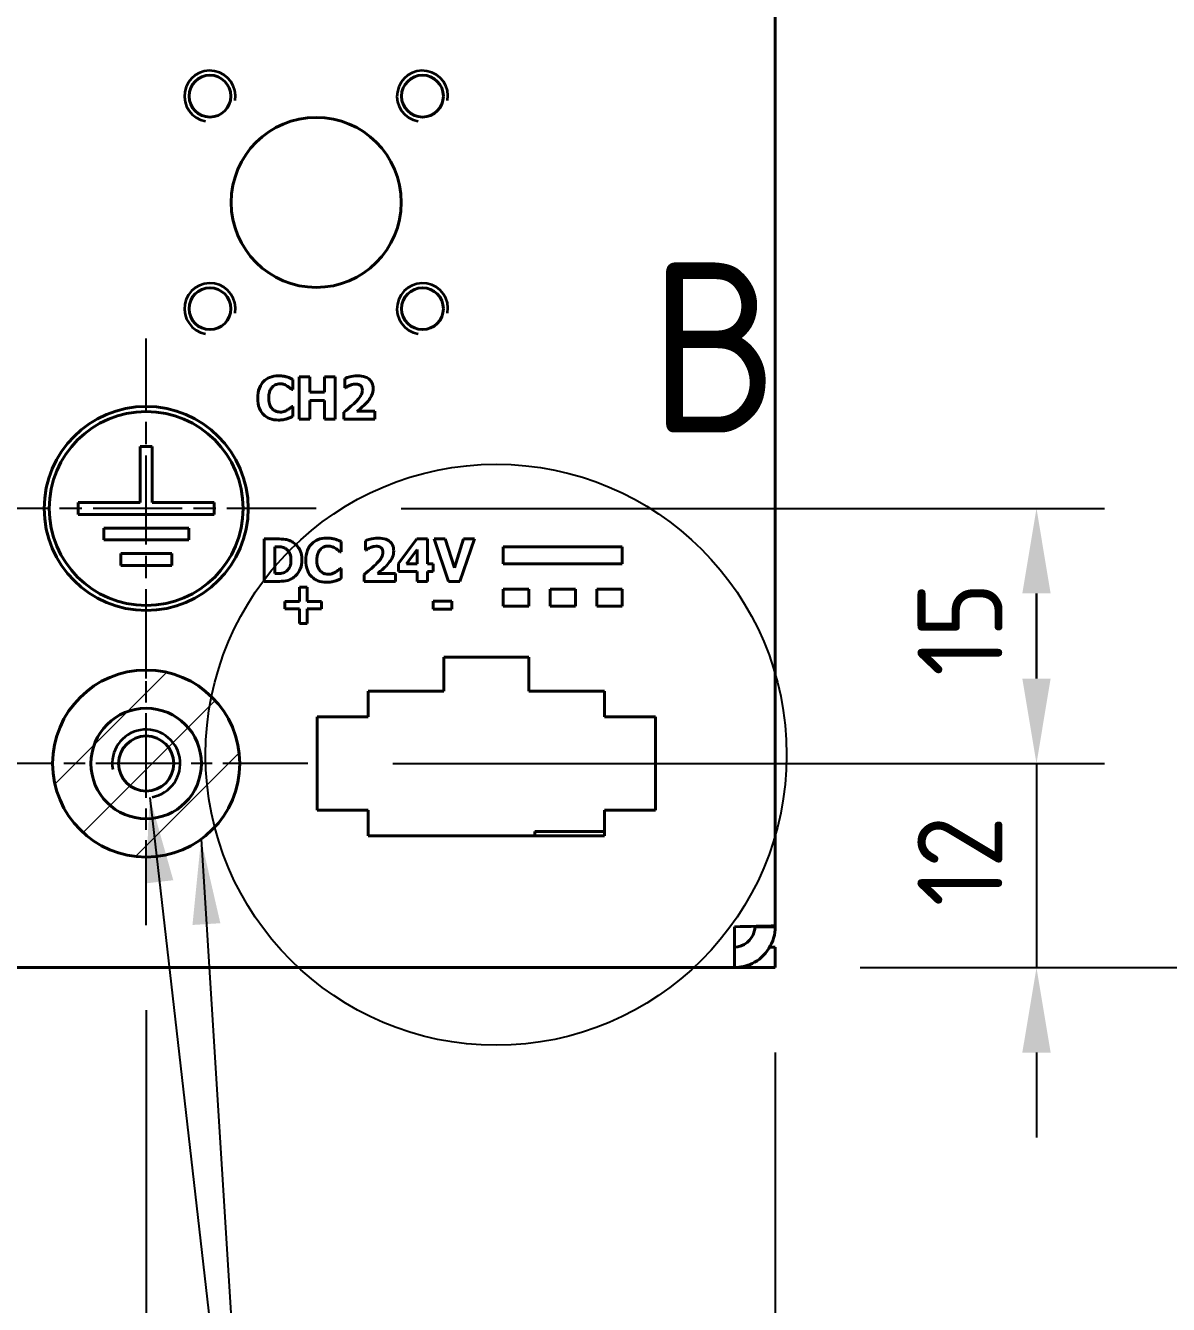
# Model space of a CAD drawing. Header units: millimetres. Extents: x 0 to 1188, y 0 to 840.
# Drawn here: x 600.4 to 667.6, y 463.8 to 539 of the extents above; entities that cross this region are included whole.
import ezdxf

# ---------------------------------------------------------------- set-up
doc = ezdxf.new("R2010")
doc.units = ezdxf.units.MM
doc.header["$LTSCALE"] = 2
doc.linetypes.add('CHAIN', pattern=[0.3543, 0.2362, -0.0295, 0.0591, -0.0295])
for name, color, linetype, lineweight in [('가시적인 것(ISO)', 3, 'Continuous', 40), ('가시적인 좁은 것(ISO)', 3, 'Continuous', 35), ('기호(ISO)', 5, 'Continuous', 25), ('상세 경계(JIS)', 7, 'Continuous', 25), ('스케치 형상(ISO)', 3, 'Continuous', 25), ('중심 표식(ISO)', 1, 'Continuous', 25), ('치수(ISO)', 2, 'Continuous', 25), ('해치(ISO)', 7, 'Continuous', 18)]:
    doc.layers.add(name, color=color, linetype=linetype, lineweight=lineweight)
doc.styles.add('부품번호텍스트_PSTEK_POSCO', font='isocp.shx')
doc.styles.add('치수 텍스트_PSTEK_POSCO', font='isocp.shx')
doc.dimstyles.new('치수_PSTEK_POSCO', dxfattribs={"dimscale": 2, "dimtxt": 2.5, "dimasz": 2.5, "dimexe": 2, "dimexo": 2.5, "dimgap": 1, "dimtad": 1, "dimrnd": 1e-08, "dimdsep": 46, "dimtxsty": '치수 텍스트_PSTEK_POSCO', "dimcen": 0.09, "dimdle": 10, "dimclrd": 7, "dimclre": 7, "dimclrt": 2, "dimadec": 1, "dimazin": 2, "dimtfac": 1, "dimtmove": 0, "dimatfit": 3, "dimfxl": 0, "dimtolj": 1, "dimlwd": -1, "dimlwe": -1, "dimarcsym": 0})
doc.dimstyles.new('치수_PSTEK_POSCO$7', dxfattribs={"dimscale": 2, "dimtxt": 2.5, "dimasz": 2.5, "dimexe": 2, "dimexo": 2.5, "dimgap": 1, "dimtad": 1, "dimrnd": 1e-08, "dimdsep": 46, "dimtxsty": '치수 텍스트_PSTEK_POSCO', "dimcen": 0.09, "dimdle": 10, "dimclrd": 7, "dimclre": 7, "dimclrt": 2, "dimadec": 1, "dimazin": 2, "dimtfac": 1, "dimtmove": 0, "dimatfit": 3, "dimfxl": 0, "dimtolj": 1, "dimlwd": -1, "dimlwe": -1, "dimarcsym": 0})

# ---------------------------------------------------------------- blocks, each defined once
blk = doc.blocks.new('*D38')
at = {"layer": 'Defpoints', "color": 0}
for p in [(644.512, 570.309), (691.494, 570.309), (644.512, 483.609)]:
    blk.add_point(p, dxfattribs=at)
at = {"layer": '치수(ISO)', "color": 7}
for p, q in [((649.512, 570.309), (695.494, 570.309)), ((691.494, 488.609), (691.494, 565.309)), ((649.512, 483.609), (695.494, 483.609))]:
    blk.add_line(p, q, dxfattribs=at)
for points in [[(690.66, 565.309), (692.327, 565.309), (691.494, 570.309)], [(690.66, 488.609), (692.327, 488.609), (691.494, 483.609)]]:
    blk.add_solid(points, dxfattribs=at)
at = {"layer": '치수(ISO)', "color": 2, "insert": (686.994, 521.709), "char_height": 5, "attachment_point": 4, "rotation": 90, "style": '치수 텍스트_PSTEK_POSCO'}
blk.add_mtext('\\A1;86.7', dxfattribs=at)
blk = doc.blocks.new('*D39')
at = {"layer": 'Defpoints', "color": 0}
for p in [(607.512, 486.109), (644.512, 483.609), (644.512, 456.033)]:
    blk.add_point(p, dxfattribs=at)
at = {"layer": '치수(ISO)', "color": 7}
for p, q in [((607.512, 481.109), (607.512, 452.033)), ((644.512, 478.609), (644.512, 452.033)), ((612.512, 456.033), (639.512, 456.033))]:
    blk.add_line(p, q, dxfattribs=at)
for points in [[(612.512, 456.866), (612.512, 455.2), (607.512, 456.033)], [(639.512, 456.866), (639.512, 455.2), (644.512, 456.033)]]:
    blk.add_solid(points, dxfattribs=at)
at = {"layer": '치수(ISO)', "color": 2, "insert": (623.262, 460.533), "char_height": 5, "attachment_point": 4, "style": '치수 텍스트_PSTEK_POSCO'}
blk.add_mtext('\\A1;37', dxfattribs=at)
blk = doc.blocks.new('*D42')
at = {"layer": 'Defpoints', "color": 0}
for p in [(607.512, 486.109), (534.512, 483.609), (534.512, 456.033)]:
    blk.add_point(p, dxfattribs=at)
at = {"layer": '치수(ISO)', "color": 7}
for p, q in [((607.512, 481.109), (607.512, 452.033)), ((534.512, 478.609), (534.512, 452.033)), ((602.512, 456.033), (539.512, 456.033))]:
    blk.add_line(p, q, dxfattribs=at)
for points in [[(539.512, 456.866), (539.512, 455.2), (534.512, 456.033)], [(602.512, 456.866), (602.512, 455.2), (607.512, 456.033)]]:
    blk.add_solid(points, dxfattribs=at)
at = {"layer": '치수(ISO)', "color": 2, "insert": (568.158, 460.533), "char_height": 5, "attachment_point": 4, "style": '치수 텍스트_PSTEK_POSCO'}
blk.add_mtext('\\A1;73', dxfattribs=at)
blk = doc.blocks.new('*D43')
at = {"layer": 'Defpoints', "color": 0}
for p in [(534.512, 483.609), (644.512, 483.609), (644.512, 443.609)]:
    blk.add_point(p, dxfattribs=at)
at = {"layer": '치수(ISO)', "color": 7}
for p, q in [((534.512, 478.609), (534.512, 439.609)), ((644.512, 478.609), (644.512, 439.609)), ((539.512, 443.609), (639.512, 443.609))]:
    blk.add_line(p, q, dxfattribs=at)
for points in [[(539.512, 444.442), (539.512, 442.775), (534.512, 443.609)], [(639.512, 444.442), (639.512, 442.775), (644.512, 443.609)]]:
    blk.add_solid(points, dxfattribs=at)
at = {"layer": '치수(ISO)', "color": 2, "insert": (586.01, 448.109), "char_height": 5, "attachment_point": 4, "style": '치수 텍스트_PSTEK_POSCO'}
blk.add_mtext('\\A1;110', dxfattribs=at)
blk = doc.blocks.new('2dDetail0')
at = {"layer": '상세 경계(JIS)'}
blk.add_circle((314.047, 248.063), 8.543, dxfattribs=at)
at = {"layer": '상세 경계(JIS)', "insert": (318.561, 257.542), "char_height": 5, "attachment_point": 7, "style": '부품번호텍스트_PSTEK_POSCO'}
blk.add_mtext('B', dxfattribs=at)
blk = doc.blocks.new('*D85')
at = {"layer": 'Defpoints', "color": 0}
for p in [(617.512, 510.609), (617.012, 495.609), (659.874, 495.609)]:
    blk.add_point(p, dxfattribs=at)
at = {"layer": '치수(ISO)', "color": 7}
for p, q in [((622.512, 510.609), (663.874, 510.609)), ((659.874, 505.609), (659.874, 500.609)), ((622.012, 495.609), (663.874, 495.609))]:
    blk.add_line(p, q, dxfattribs=at)
for points in [[(659.04, 505.609), (660.707, 505.609), (659.874, 510.609)], [(659.04, 500.609), (660.707, 500.609), (659.874, 495.609)]]:
    blk.add_solid(points, dxfattribs=at)
at = {"layer": '치수(ISO)', "color": 2, "insert": (655.374, 500.755), "char_height": 5, "attachment_point": 4, "rotation": 90, "style": '치수 텍스트_PSTEK_POSCO'}
blk.add_mtext('\\A1;15', dxfattribs=at)
blk = doc.blocks.new('*D86')
at = {"layer": 'Defpoints', "color": 0}
for p in [(617.012, 495.609), (644.512, 483.609), (659.874, 483.609)]:
    blk.add_point(p, dxfattribs=at)
at = {"layer": '치수(ISO)', "color": 7}
for p, q in [((659.874, 500.609), (659.874, 505.609)), ((622.012, 495.609), (663.874, 495.609)), ((659.874, 495.609), (659.874, 483.609)), ((649.512, 483.609), (663.874, 483.609)), ((659.874, 478.609), (659.874, 473.609))]:
    blk.add_line(p, q, dxfattribs=at)
for points in [[(659.04, 500.609), (660.707, 500.609), (659.874, 495.609)], [(659.04, 478.609), (660.707, 478.609), (659.874, 483.609)]]:
    blk.add_solid(points, dxfattribs=at)
at = {"layer": '치수(ISO)', "color": 2, "insert": (655.373, 487.209), "char_height": 5, "attachment_point": 4, "rotation": 90, "style": '치수 텍스트_PSTEK_POSCO'}
blk.add_mtext('\\A1;12', dxfattribs=at)

msp = doc.modelspace()

# ---------------------------------------------------------------- hatches: boundary and pattern name
at = {"layer": '해치(ISO)'}
h = msp.add_hatch(dxfattribs=at)
h.set_pattern_fill('ANSI31', color=1, scale=25.4, style=0)
h.set_pattern_definition([(45, (0, 0), (-2.245064, 2.245064), [])])
edge = h.paths.add_edge_path()
edge.add_arc((607.512, 495.609), 5.5, 0, 360)

# ---------------------------------------------------------------- linework, layer by layer
at = {"layer": '가시적인 것(ISO)'}
for p, q in [((644.512, 486.079), (644.512, 570.309)), ((617.138, 518.359), (616.51, 518.359)), ((616.51, 518.359), (616.51, 515.859)), ((617.138, 517.443), (617.138, 518.359)), ((618.619, 518.359), (617.991, 518.359)), ((617.991, 518.359), (617.991, 517.443)), ((618.619, 515.859), (618.619, 518.359)), ((619.192, 518.251), (619.192, 517.706)), ((616.077, 517.603), (616.139, 517.603)), ((616.139, 517.603), (616.139, 518.199)), ((619.192, 517.706), (619.241, 517.706)), ((617.991, 517.443), (617.138, 517.443)), ((617.138, 515.859), (617.138, 516.967)), ((617.138, 516.967), (617.991, 516.967)), ((617.991, 516.967), (617.991, 515.859)), ((616.139, 516.612), (616.083, 516.612)), ((616.139, 516.025), (616.139, 516.612)), ((619.132, 516.266), (619.132, 515.859)), ((620.969, 516.331), (619.91, 516.331)), ((620.969, 515.859), (620.969, 516.331)), ((616.51, 515.859), (617.138, 515.859)), ((617.991, 515.859), (618.619, 515.859)), ((619.132, 515.859), (620.969, 515.859)), ((607.862, 514.259), (607.162, 514.259)), ((607.162, 514.259), (607.162, 510.959)), ((607.862, 510.959), (607.862, 514.259)), ((607.162, 510.959), (603.512, 510.959)), ((603.512, 510.959), (603.512, 510.259)), ((611.512, 510.959), (607.862, 510.959)), ((611.512, 510.259), (611.512, 510.959)), ((603.512, 510.259), (611.512, 510.259)), ((605.012, 509.459), (605.012, 508.759)), ((610.012, 509.459), (605.012, 509.459)), ((610.012, 508.759), (610.012, 509.459)), ((605.012, 508.759), (610.012, 508.759)), ((615.216, 508.818), (614.442, 508.818)), ((614.442, 508.818), (614.442, 506.318)), ((618.97, 508.063), (618.97, 508.658)), ((620.403, 508.711), (620.403, 508.166)), ((623.435, 508.818), (622.353, 507.368)), ((624.061, 508.818), (623.435, 508.818)), ((624.061, 507.351), (624.061, 508.818)), ((625.093, 508.818), (624.442, 508.818)), ((624.442, 508.818), (625.301, 506.318)), ((625.638, 507.123), (625.093, 508.818)), ((626.18, 508.818), (625.638, 507.123)), ((625.956, 506.318), (626.815, 508.818)), ((626.815, 508.818), (626.18, 508.818)), ((609.012, 507.959), (606.012, 507.959)), ((606.012, 507.959), (606.012, 507.259)), ((609.012, 507.259), (609.012, 507.959)), ((615.07, 506.786), (615.07, 508.352)), ((615.07, 508.352), (615.082, 508.352)), ((618.907, 508.063), (618.97, 508.063)), ((620.403, 508.166), (620.451, 508.166)), ((622.821, 507.351), (623.456, 508.202)), ((623.456, 508.202), (623.456, 507.351)), ((635.512, 508.359), (628.512, 508.359)), ((628.512, 508.359), (628.512, 507.359)), ((635.512, 507.359), (635.512, 508.359)), ((606.012, 507.259), (609.012, 507.259)), ((618.97, 507.072), (618.913, 507.072)), ((618.97, 506.484), (618.97, 507.072)), ((622.353, 507.368), (622.353, 506.902)), ((623.456, 507.351), (622.821, 507.351)), ((624.4, 507.351), (624.061, 507.351)), ((624.4, 506.902), (624.4, 507.351)), ((628.512, 507.359), (635.512, 507.359)), ((614.442, 506.318), (615.224, 506.318)), ((615.082, 506.786), (615.07, 506.786)), ((620.342, 506.725), (620.342, 506.318)), ((620.342, 506.318), (622.179, 506.318)), ((622.179, 506.79), (621.12, 506.79)), ((622.179, 506.318), (622.179, 506.79)), ((622.353, 506.902), (623.456, 506.902)), ((623.456, 506.902), (623.456, 506.312)), ((623.456, 506.312), (624.061, 506.312)), ((624.061, 506.312), (624.061, 506.902)), ((624.061, 506.902), (624.4, 506.902)), ((625.301, 506.318), (625.956, 506.318)), ((616.528, 505.99), (616.528, 505.137)), ((616.972, 505.99), (616.528, 505.99)), ((616.972, 505.137), (616.972, 505.99)), ((630.012, 505.859), (628.512, 505.859)), ((628.512, 505.859), (628.512, 504.859)), ((630.012, 504.859), (630.012, 505.859)), ((632.762, 505.859), (631.262, 505.859)), ((631.262, 505.859), (631.262, 504.859)), ((632.762, 504.859), (632.762, 505.859)), ((634.012, 505.859), (634.012, 504.859)), ((635.512, 505.859), (634.012, 505.859)), ((635.512, 504.859), (635.512, 505.859)), ((616.528, 505.137), (615.669, 505.137)), ((615.669, 505.137), (615.669, 504.704)), ((615.669, 504.704), (616.528, 504.704)), ((616.528, 504.704), (616.528, 503.851)), ((617.831, 505.137), (616.972, 505.137)), ((616.972, 503.851), (616.972, 504.704)), ((616.972, 504.704), (617.831, 504.704)), ((617.831, 504.704), (617.831, 505.137)), ((624.382, 505.155), (624.382, 504.689)), ((625.495, 505.155), (624.382, 505.155)), ((624.382, 504.689), (625.495, 504.689)), ((625.495, 504.689), (625.495, 505.155)), ((628.512, 504.859), (630.012, 504.859)), ((631.262, 504.859), (632.762, 504.859)), ((634.012, 504.859), (635.512, 504.859)), ((616.528, 503.851), (616.972, 503.851)), ((625.012, 499.859), (625.012, 501.859)), ((625.012, 501.859), (630.012, 501.859)), ((630.012, 501.859), (630.012, 499.859)), ((620.562, 498.359), (620.562, 499.859)), ((620.562, 499.859), (625.012, 499.859)), ((630.012, 499.859), (634.462, 499.859)), ((634.462, 499.859), (634.462, 498.359)), ((617.562, 492.859), (617.562, 498.359)), ((617.562, 498.359), (620.562, 498.359)), ((634.462, 498.359), (637.462, 498.359)), ((637.462, 498.359), (637.462, 492.859)), ((620.562, 492.859), (617.562, 492.859)), ((620.562, 491.359), (620.562, 492.859)), ((634.462, 492.859), (634.462, 491.359)), ((637.462, 492.859), (634.462, 492.859)), ((634.462, 491.359), (620.562, 491.359)), ((630.362, 491.609), (634.462, 491.609)), ((630.362, 491.359), (630.362, 491.609)), ((642.112, 486.009), (642.112, 483.609)), ((643.312, 486.009), (643.312, 486.032)), ((643.312, 486.009), (644.512, 486.009)), ((644.512, 486.079), (644.512, 486.009)), ((644.512, 484.809), (644.19, 484.809)), ((644.512, 483.609), (644.512, 484.809)), ((642.112, 483.609), (536.912, 483.609)), ((644.512, 483.609), (642.112, 483.609))]:
    msp.add_line(p, q, dxfattribs=at)
for centre, radius in [((611.262, 534.859), 1.23), ((623.762, 534.859), 1.23), ((617.512, 528.609), 5), ((611.262, 522.359), 1.23), ((623.762, 522.359), 1.23), ((607.512, 510.609), 6), ((607.512, 510.609), 5.7), ((607.512, 495.609), 5.5), ((607.512, 495.609), 3.25), ((607.512, 495.609), 1.621)]:
    msp.add_circle(centre, radius, dxfattribs=at)
for points, knots in [([(615.295, 518.407), (615.114, 518.407), (614.934, 518.38), (614.635, 518.254), (614.519, 518.175), (614.345, 517.998), (614.245, 517.878), (614.097, 517.507), (614.069, 517.306), (614.069, 517.107)], [-0.3037402, -0.3037402, -0.3037402, -0.3037402, -0.2010078, -0.2010078, -0.1197389, -0.1197389, -0.0599175, -0.0599175, 0, 0, 0, 0]), ([(615.791, 518.345), (615.716, 518.364), (615.639, 518.379), (615.52, 518.396), (615.433, 518.407), (615.295, 518.407)], [-0.1183999, -0.1183999, -0.1183999, -0.1183999, -0.041629, -0.041629, 0, 0, 0, 0]), ([(616.139, 518.199), (616.089, 518.225), (616.028, 518.252), (615.945, 518.288), (615.874, 518.319), (615.791, 518.345)], [-0.06932145, -0.06932145, -0.06932145, -0.06932145, -0.02599102, -0.02599102, 0, 0, 0, 0]), ([(619.956, 518.407), (619.756, 518.407), (619.588, 518.371), (619.382, 518.321), (619.269, 518.288), (619.192, 518.251)], [-0.05211671, -0.05211671, -0.05211671, -0.05211671, -0.02565334, -0.02565334, 0, 0, 0, 0]), ([(620.86, 517.652), (620.86, 517.714), (620.855, 517.776), (620.831, 517.892), (620.815, 517.946), (620.755, 518.073), (620.706, 518.14), (620.595, 518.242), (620.52, 518.297), (620.261, 518.391), (620.105, 518.407), (619.956, 518.407)], [-0.1981592, -0.1981592, -0.1981592, -0.1981592, -0.162822, -0.162822, -0.13054, -0.13054, -0.0822986, -0.0822986, -0.0445805, -0.0445805, 0, 0, 0, 0]), ([(614.717, 517.105), (614.717, 517.191), (614.724, 517.278), (614.76, 517.451), (614.786, 517.518), (614.842, 517.636), (614.881, 517.697), (614.93, 517.747)], [-0.05658561, -0.05658561, -0.05658561, -0.05658561, -0.03931314, -0.03931314, -0.02110918, -0.02110918, 0, 0, 0, 0]), ([(614.93, 517.747), (614.962, 517.78), (614.997, 517.812), (615.07, 517.862), (615.106, 517.882), (615.186, 517.912), (615.267, 517.939), (615.394, 517.939)], [-0.1161527, -0.1161527, -0.1161527, -0.1161527, -0.07503, -0.07503, -0.0380415, -0.0380415, 0, 0, 0, 0]), ([(615.394, 517.939), (615.469, 517.939), (615.543, 517.927), (615.64, 517.893), (615.717, 517.865), (615.805, 517.81)], [-0.1161812, -0.1161812, -0.1161812, -0.1161812, -0.0311123, -0.0311123, 0, 0, 0, 0]), ([(615.805, 517.81), (615.859, 517.777), (615.912, 517.741), (616, 517.668), (616.039, 517.636), (616.077, 517.603)], [-0.03409823, -0.03409823, -0.03409823, -0.03409823, -0.01509693, -0.01509693, 0, 0, 0, 0]), ([(619.241, 517.706), (619.271, 517.727), (619.302, 517.747), (619.347, 517.777), (619.393, 517.808), (619.478, 517.846)], [-0.08405176, -0.08405176, -0.08405176, -0.08405176, -0.02801725, -0.02801725, 0, 0, 0, 0]), ([(619.478, 517.846), (619.534, 517.87), (619.592, 517.89), (619.675, 517.913), (619.738, 517.929), (619.831, 517.929)], [-0.09228912, -0.09228912, -0.09228912, -0.09228912, -0.027688, -0.027688, 0, 0, 0, 0]), ([(619.831, 517.929), (619.869, 517.929), (619.907, 517.926), (619.978, 517.913), (620.011, 517.903), (620.084, 517.868), (620.115, 517.844), (620.164, 517.794), (620.184, 517.761), (620.218, 517.675), (620.226, 517.622), (620.226, 517.569)], [-0.05078549, -0.05078549, -0.05078549, -0.05078549, -0.04339249, -0.04339249, -0.03684604, -0.03684604, -0.02771358, -0.02771358, -0.01586212, -0.01586212, 0, 0, 0, 0]), ([(620.226, 517.569), (620.226, 517.517), (620.219, 517.466), (620.191, 517.364), (620.17, 517.315), (620.106, 517.2), (620.035, 517.093), (619.877, 516.928)], [-0.1610115, -0.1610115, -0.1610115, -0.1610115, -0.1157263, -0.1157263, -0.068438, -0.068438, 0, 0, 0, 0]), ([(620.41, 516.762), (620.645, 517), (620.74, 517.172), (620.835, 517.408), (620.86, 517.528), (620.86, 517.652)], [-0.07630324, -0.07630324, -0.07630324, -0.07630324, -0.03719827, -0.03719827, 0, 0, 0, 0]), ([(614.069, 517.107), (614.069, 516.896), (614.098, 516.682), (614.249, 516.319), (614.341, 516.208), (614.517, 516.033), (614.635, 515.957), (614.934, 515.836), (615.113, 515.81), (615.292, 515.81)], [-0.1647217, -0.1647217, -0.1647217, -0.1647217, -0.1282654, -0.1282654, -0.0967144, -0.0967144, -0.0538307, -0.0538307, 0, 0, 0, 0]), ([(614.942, 516.456), (614.907, 516.49), (614.877, 516.528), (614.822, 516.614), (614.798, 516.663), (614.758, 516.766), (614.717, 516.886), (614.717, 517.105)], [-0.182491, -0.182491, -0.182491, -0.182491, -0.1269095, -0.1269095, -0.0657223, -0.0657223, 0, 0, 0, 0]), ([(619.877, 516.928), (619.775, 516.82), (619.663, 516.715), (619.465, 516.54), (619.331, 516.425), (619.132, 516.266)], [-0.1752165, -0.1752165, -0.1752165, -0.1752165, -0.0764314, -0.0764314, 0, 0, 0, 0]), ([(619.91, 516.331), (619.966, 516.375), (620.064, 516.454), (620.207, 516.571), (620.264, 516.618), (620.41, 516.762)], [-0.09606578, -0.09606578, -0.09606578, -0.09606578, -0.06150793, -0.06150793, 0, 0, 0, 0]), ([(615.398, 516.278), (615.274, 516.278), (615.178, 516.311), (615.062, 516.358), (614.998, 516.401), (614.942, 516.456)], [-0.03759776, -0.03759776, -0.03759776, -0.03759776, -0.02356989, -0.02356989, 0, 0, 0, 0]), ([(615.823, 516.412), (615.765, 516.374), (615.699, 516.344), (615.6, 516.307), (615.517, 516.278), (615.398, 516.278)], [-0.1053993, -0.1053993, -0.1053993, -0.1053993, -0.0358821, -0.0358821, 0, 0, 0, 0]), ([(615.793, 515.883), (615.857, 515.902), (615.919, 515.925), (615.986, 515.955), (616.062, 515.989), (616.139, 516.025)], [-0.2944515, -0.2944515, -0.2944515, -0.2944515, -0.0255665, -0.0255665, 0, 0, 0, 0]), ([(616.083, 516.612), (616.047, 516.58), (616.009, 516.547), (615.945, 516.493), (615.907, 516.462), (615.823, 516.412)], [-0.06792325, -0.06792325, -0.06792325, -0.06792325, -0.02929532, -0.02929532, 0, 0, 0, 0]), ([(615.292, 515.81), (615.389, 515.81), (615.493, 515.814), (615.647, 515.842), (615.721, 515.861), (615.793, 515.883)], [-0.04707358, -0.04707358, -0.04707358, -0.04707358, -0.02265174, -0.02265174, 0, 0, 0, 0]), ([(616.142, 508.622), (616.076, 508.664), (616.006, 508.7), (615.86, 508.755), (615.786, 508.774), (615.546, 508.809), (615.381, 508.818), (615.216, 508.818)], [-0.09619037, -0.09619037, -0.09619037, -0.09619037, -0.07261891, -0.07261891, -0.04944457, -0.04944457, 0, 0, 0, 0]), ([(616.673, 507.566), (616.673, 507.705), (616.657, 507.843), (616.575, 508.128), (616.512, 508.236), (616.374, 508.437), (616.268, 508.54), (616.142, 508.622)], [-0.09808376, -0.09808376, -0.09808376, -0.09808376, -0.07338179, -0.07338179, -0.04512335, -0.04512335, 0, 0, 0, 0]), ([(618.125, 508.867), (617.944, 508.867), (617.764, 508.839), (617.466, 508.714), (617.35, 508.635), (617.175, 508.457), (617.076, 508.337), (616.928, 507.966), (616.9, 507.766), (616.9, 507.566)], [-0.3037402, -0.3037402, -0.3037402, -0.3037402, -0.2010078, -0.2010078, -0.1197389, -0.1197389, -0.0599175, -0.0599175, 0, 0, 0, 0]), ([(618.622, 508.804), (618.546, 508.824), (618.47, 508.839), (618.351, 508.856), (618.264, 508.867), (618.125, 508.867)], [-0.1183999, -0.1183999, -0.1183999, -0.1183999, -0.041629, -0.041629, 0, 0, 0, 0]), ([(618.97, 508.658), (618.92, 508.684), (618.859, 508.712), (618.776, 508.748), (618.704, 508.778), (618.622, 508.804)], [-0.06932145, -0.06932145, -0.06932145, -0.06932145, -0.02599102, -0.02599102, 0, 0, 0, 0]), ([(621.166, 508.867), (620.966, 508.867), (620.798, 508.83), (620.592, 508.78), (620.48, 508.748), (620.403, 508.711)], [-0.05211671, -0.05211671, -0.05211671, -0.05211671, -0.02565334, -0.02565334, 0, 0, 0, 0]), ([(622.07, 508.111), (622.07, 508.173), (622.065, 508.235), (622.042, 508.351), (622.025, 508.405), (621.965, 508.533), (621.916, 508.6), (621.805, 508.701), (621.73, 508.757), (621.471, 508.85), (621.315, 508.867), (621.166, 508.867)], [-0.1981592, -0.1981592, -0.1981592, -0.1981592, -0.162822, -0.162822, -0.13054, -0.13054, -0.0822986, -0.0822986, -0.0445805, -0.0445805, 0, 0, 0, 0]), ([(615.082, 508.352), (615.157, 508.352), (615.358, 508.352), (615.531, 508.335), (615.61, 508.309), (615.684, 508.269)], [-0.05209729, -0.05209729, -0.05209729, -0.05209729, -0.02533161, -0.02533161, 0, 0, 0, 0]), ([(615.684, 508.269), (615.747, 508.233), (615.803, 508.189), (615.899, 508.079), (615.935, 508.018), (616.011, 507.831), (616.029, 507.699), (616.029, 507.57)], [-0.08219185, -0.08219185, -0.08219185, -0.08219185, -0.06047604, -0.06047604, -0.03872601, -0.03872601, 0, 0, 0, 0]), ([(617.548, 507.564), (617.548, 507.65), (617.555, 507.738), (617.591, 507.911), (617.617, 507.977), (617.673, 508.096), (617.711, 508.156), (617.761, 508.206)], [-0.05658561, -0.05658561, -0.05658561, -0.05658561, -0.03931314, -0.03931314, -0.02110918, -0.02110918, 0, 0, 0, 0]), ([(617.761, 508.206), (617.793, 508.24), (617.828, 508.271), (617.901, 508.321), (617.937, 508.342), (618.017, 508.372), (618.098, 508.399), (618.225, 508.399)], [-0.1161527, -0.1161527, -0.1161527, -0.1161527, -0.07503, -0.07503, -0.0380415, -0.0380415, 0, 0, 0, 0]), ([(618.225, 508.399), (618.3, 508.399), (618.373, 508.387), (618.47, 508.352), (618.548, 508.324), (618.636, 508.269)], [-0.1161812, -0.1161812, -0.1161812, -0.1161812, -0.0311123, -0.0311123, 0, 0, 0, 0]), ([(618.636, 508.269), (618.69, 508.236), (618.743, 508.2), (618.831, 508.128), (618.869, 508.096), (618.907, 508.063)], [-0.03409823, -0.03409823, -0.03409823, -0.03409823, -0.01509693, -0.01509693, 0, 0, 0, 0]), ([(620.451, 508.166), (620.482, 508.186), (620.512, 508.206), (620.557, 508.237), (620.603, 508.267), (620.688, 508.306)], [-0.08405176, -0.08405176, -0.08405176, -0.08405176, -0.02801725, -0.02801725, 0, 0, 0, 0]), ([(620.688, 508.306), (620.744, 508.329), (620.802, 508.349), (620.885, 508.372), (620.948, 508.389), (621.041, 508.389)], [-0.09228912, -0.09228912, -0.09228912, -0.09228912, -0.027688, -0.027688, 0, 0, 0, 0]), ([(621.041, 508.389), (621.079, 508.389), (621.118, 508.386), (621.188, 508.372), (621.221, 508.362), (621.294, 508.328), (621.325, 508.303), (621.374, 508.253), (621.394, 508.22), (621.429, 508.134), (621.436, 508.081), (621.436, 508.028)], [-0.05078549, -0.05078549, -0.05078549, -0.05078549, -0.04339249, -0.04339249, -0.03684604, -0.03684604, -0.02771358, -0.02771358, -0.01586212, -0.01586212, 0, 0, 0, 0]), ([(621.436, 508.028), (621.436, 507.976), (621.429, 507.926), (621.401, 507.824), (621.38, 507.774), (621.316, 507.659), (621.245, 507.553), (621.087, 507.388)], [-0.1610115, -0.1610115, -0.1610115, -0.1610115, -0.1157263, -0.1157263, -0.068438, -0.068438, 0, 0, 0, 0]), ([(621.62, 507.222), (621.856, 507.459), (621.95, 507.632), (622.045, 507.868), (622.07, 507.987), (622.07, 508.111)], [-0.07630324, -0.07630324, -0.07630324, -0.07630324, -0.03719827, -0.03719827, 0, 0, 0, 0]), ([(616.029, 507.57), (616.029, 507.475), (616.02, 507.379), (615.969, 507.179), (615.928, 507.104), (615.843, 506.983), (615.784, 506.927), (615.714, 506.883)], [-0.06122563, -0.06122563, -0.06122563, -0.06122563, -0.04443264, -0.04443264, -0.02472805, -0.02472805, 0, 0, 0, 0]), ([(616.134, 506.517), (616.231, 506.578), (616.314, 506.654), (616.44, 506.808), (616.519, 506.917), (616.644, 507.222), (616.673, 507.392), (616.673, 507.566)], [-0.1622085, -0.1622085, -0.1622085, -0.1622085, -0.0987289, -0.0987289, -0.0522679, -0.0522679, 0, 0, 0, 0]), ([(616.9, 507.566), (616.9, 507.356), (616.929, 507.141), (617.08, 506.779), (617.172, 506.667), (617.348, 506.493), (617.465, 506.416), (617.765, 506.296), (617.944, 506.27), (618.123, 506.27)], [-0.1647217, -0.1647217, -0.1647217, -0.1647217, -0.1282654, -0.1282654, -0.0967144, -0.0967144, -0.0538307, -0.0538307, 0, 0, 0, 0]), ([(617.773, 506.916), (617.738, 506.95), (617.708, 506.988), (617.653, 507.074), (617.629, 507.122), (617.589, 507.226), (617.548, 507.345), (617.548, 507.564)], [-0.182491, -0.182491, -0.182491, -0.182491, -0.1269095, -0.1269095, -0.0657223, -0.0657223, 0, 0, 0, 0]), ([(618.913, 507.072), (618.878, 507.04), (618.839, 507.006), (618.775, 506.952), (618.738, 506.921), (618.654, 506.871)], [-0.06792325, -0.06792325, -0.06792325, -0.06792325, -0.02929532, -0.02929532, 0, 0, 0, 0]), ([(621.087, 507.388), (620.985, 507.28), (620.873, 507.174), (620.675, 507), (620.541, 506.885), (620.342, 506.725)], [-0.1752165, -0.1752165, -0.1752165, -0.1752165, -0.0764314, -0.0764314, 0, 0, 0, 0]), ([(621.12, 506.79), (621.176, 506.834), (621.274, 506.913), (621.417, 507.03), (621.474, 507.078), (621.62, 507.222)], [-0.09606578, -0.09606578, -0.09606578, -0.09606578, -0.06150793, -0.06150793, 0, 0, 0, 0]), ([(615.714, 506.883), (615.672, 506.857), (615.627, 506.835), (615.511, 506.797), (615.471, 506.795), (615.324, 506.788), (615.196, 506.786), (615.082, 506.786)], [-0.05081896, -0.05081896, -0.05081896, -0.05081896, -0.04387283, -0.04387283, -0.03393963, -0.03393963, 0, 0, 0, 0]), ([(615.224, 506.318), (615.394, 506.318), (615.565, 506.328), (615.877, 506.384), (616.011, 506.437), (616.134, 506.517)], [-0.09499379, -0.09499379, -0.09499379, -0.09499379, -0.0440305, -0.0440305, 0, 0, 0, 0]), ([(618.229, 506.738), (618.105, 506.738), (618.009, 506.771), (617.893, 506.817), (617.829, 506.861), (617.773, 506.916)], [-0.03759776, -0.03759776, -0.03759776, -0.03759776, -0.02356989, -0.02356989, 0, 0, 0, 0]), ([(618.123, 506.27), (618.22, 506.27), (618.324, 506.274), (618.478, 506.301), (618.552, 506.32), (618.624, 506.343)], [-0.04707358, -0.04707358, -0.04707358, -0.04707358, -0.02265174, -0.02265174, 0, 0, 0, 0]), ([(618.654, 506.871), (618.596, 506.833), (618.53, 506.803), (618.431, 506.767), (618.348, 506.738), (618.229, 506.738)], [-0.1053993, -0.1053993, -0.1053993, -0.1053993, -0.0358821, -0.0358821, 0, 0, 0, 0]), ([(618.624, 506.343), (618.688, 506.361), (618.75, 506.384), (618.817, 506.414), (618.893, 506.448), (618.97, 506.484)], [-0.2944515, -0.2944515, -0.2944515, -0.2944515, -0.0255665, -0.0255665, 0, 0, 0, 0]), ([(642.112, 486.009), (643.012, 486.026), (643.889, 486.043), (644.277, 486.059), (644.431, 486.066), (644.512, 486.073), (644.512, 486.079)], [0, 0, 0, 0, 1.124989, 1.124989, 1.124989, 1.570796, 1.570796, 1.570796, 1.570796]), ([(644.512, 486.009), (644.512, 485.109), (643.959, 484.231), (643.147, 483.843), (642.825, 483.69), (642.469, 483.609), (642.112, 483.609)], [0, 0, 0, 0, 1.124989, 1.124989, 1.124989, 1.570796, 1.570796, 1.570796, 1.570796]), ([(642.112, 484.809), (642.647, 484.809), (643.156, 485.211), (643.279, 485.732), (643.301, 485.822), (643.312, 485.916), (643.312, 486.009)], [0, 0, 0, 0, 1.337845, 1.337845, 1.337845, 1.570796, 1.570796, 1.570796, 1.570796])]:
    msp.add_open_spline(points, degree=3, knots=knots, dxfattribs=at)
at = {"layer": '가시적인 좁은 것(ISO)'}
for centre, radius, start, end in [((611.262, 534.859), 1.5, 350, 260), ((623.762, 534.859), 1.5, 350, 260), ((611.262, 522.359), 1.5, 350, 260), ((623.762, 522.359), 1.5, 350, 260), ((607.512, 495.609), 2, 280, 190)]:
    msp.add_arc(centre, radius, start, end, dxfattribs=at)
at = {"layer": '스케치 형상(ISO)'}
msp.add_circle((607.512, 495.609), 5.5, dxfattribs=at)
at = {"layer": '중심 표식(ISO)', "linetype": 'CHAIN', "ltscale": 11.111974}
for p, q in [((607.512, 500.609), (607.512, 520.609)), ((617.512, 510.609), (597.512, 510.609))]:
    msp.add_line(p, q, dxfattribs=at)
at = {"layer": '중심 표식(ISO)', "linetype": 'CHAIN', "ltscale": 10.556371}
for p, q in [((607.512, 486.109), (607.512, 505.109)), ((617.012, 495.609), (598.012, 495.609))]:
    msp.add_line(p, q, dxfattribs=at)

# ---------------------------------------------------------------- block references
at = {"layer": '상세 경계(JIS)', "xscale": 2, "yscale": 2, "zscale": 2}
msp.add_blockref('2dDetail0', (0, 0), dxfattribs=at)

# ---------------------------------------------------------------- dimensions: what is measured, and where the dimension line sits
at = {"layer": '치수(ISO)', "color": 7}
for base, p1, p2, angle, override, picture, middle in [((691.494, 570.309), (644.512, 483.609), (644.512, 570.309), 90, {"dimdec": 2, "dimtp": 0, "dimtm": 0, "dimtdec": 2, "dimtofl": 0, "dimatfit": 1}, '*D38', (691.494, 526.959)), ((659.874, 495.609), (617.512, 510.609), (617.012, 495.609), 90, {"dimdec": 2, "dimtp": 0, "dimtm": 0, "dimtdec": 2, "dimtofl": 0, "dimatfit": 1}, '*D85', (659.874, 503.109)), ((659.874, 483.609), (617.012, 495.609), (644.512, 483.609), 90, {"dimdec": 2, "dimtp": 0, "dimtm": 0, "dimtdec": 2, "dimtofl": 1, "dimatfit": 1}, '*D86', (659.874, 489.609)), ((644.512, 443.609), (534.512, 483.609), (644.512, 483.609), 180, {"dimdec": 2, "dimtp": 0, "dimtm": 0, "dimtdec": 2, "dimtofl": 0, "dimatfit": 1}, '*D43', (589.512, 443.609))]:
    dim = msp.add_linear_dim(base=base, p1=p1, p2=p2, angle=angle, dimstyle='치수_PSTEK_POSCO', override=override, dxfattribs=at)
    dim.commit()
    dim.dimension.update_dxf_attribs({"geometry": picture, "text_midpoint": middle, "dimtype": 160})
for base, p2, picture, middle in [((534.512, 456.033), (534.512, 483.609), '*D42', (571.012, 456.033)), ((644.512, 456.033), (644.512, 483.609), '*D39', (626.012, 456.033))]:
    dim = msp.add_linear_dim(base=base, p1=(607.512, 486.109), p2=p2, dimstyle='치수_PSTEK_POSCO', override={"dimdec": 2, "dimtp": 0, "dimtm": 0, "dimtdec": 2, "dimtofl": 0, "dimatfit": 1}, dxfattribs=at)
    dim.commit()
    dim.dimension.update_dxf_attribs({"geometry": picture, "text_midpoint": middle, "dimtype": 160})

# ---------------------------------------------------------------- leaders
at = {"layer": '기호(ISO)', "color": 7, "annotation_type": 0, "has_hookline": 1, "hookline_direction": 0}
for points, text_width in [([(607.721, 493.62), (618.201, 402.271), (623.201, 402.271)], 75.501), ([(610.74, 491.156), (614.792, 426.774), (619.792, 426.774)], 104.108)]:
    msp.add_leader(points, dimstyle='치수_PSTEK_POSCO$7', override={"dimtad": 0}, dxfattribs=dict(at, text_width=text_width))

doc.saveas('drawing.dxf')
